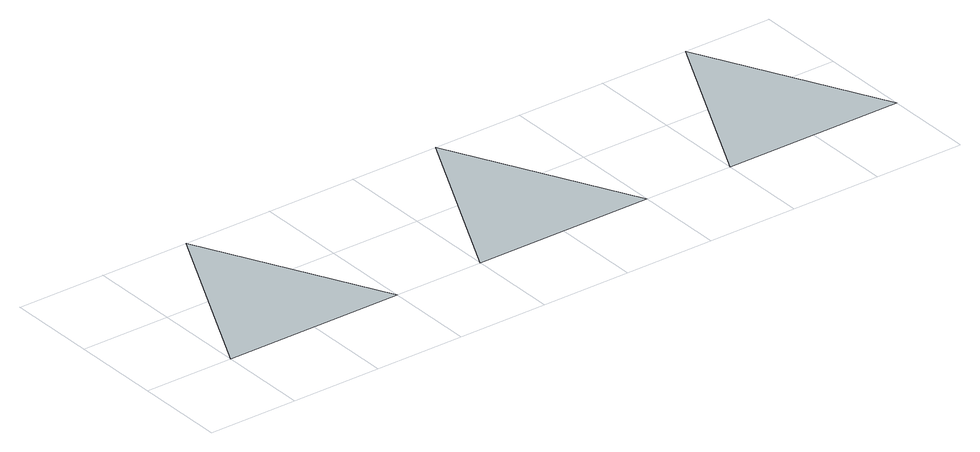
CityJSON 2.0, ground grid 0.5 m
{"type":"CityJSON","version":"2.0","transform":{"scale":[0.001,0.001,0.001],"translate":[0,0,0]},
"CityObjects":{
"object1":{"type":"GenericCityObject","geometry":[{"type":"MultiSurface","lod":"1","boundaries":[[[0,1,2]],[[3,4,5]],[[6,7,8]]]}]}
},
"vertices":[
[0,0,0],[1000,0,0],[500,1000,0],[1500,0,0],[2500,0,0],[2000,1000,0],[3000,0,0],[4000,0,0],[3500,1000,0]
]}
